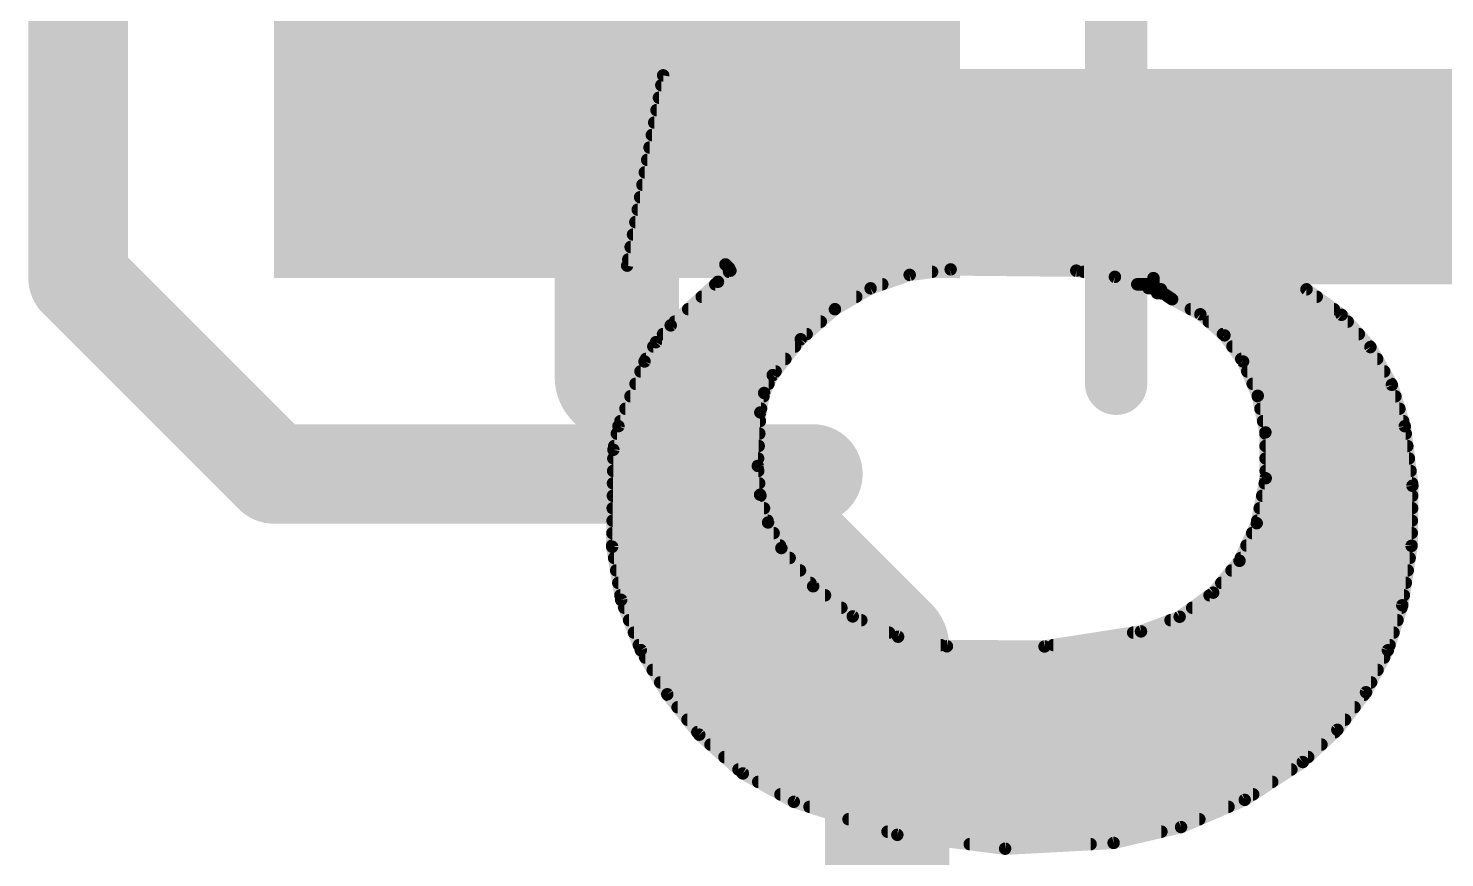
# Model space of a CAD drawing. Extents: x -4.1 to 20.4, y -14 to 28.1.
# Drawn here: x 7.558 to 10.45, y 19.607 to 21.3 of the extents above; entities that cross this region are included whole.
import ezdxf

# ---------------------------------------------------------------- set-up
doc = ezdxf.new("R2010")
doc.units = 0
for name, color, linetype in [('1', 12, 'CONTINUOUS'), ('21', 41, 'CONTINUOUS'), ('22', 40, 'CONTINUOUS')]:
    doc.layers.add(name, color=color, linetype=linetype)

# ---------------------------------------------------------------- blocks, each defined once
blk = doc.blocks.new('RECT')
blk.add_solid([(-0.5, -0.5), (0.5, -0.5), (-0.5, 0.5), (0.5, 0.5)])

msp = doc.modelspace()

# ---------------------------------------------------------------- linework, layer by layer
at = {"layer": '1', "const_width": 0.254}
for points in [[(8.76, 21.59), (8.76, 20.5872)], [(8.76, 20.5872), (9.3116, 20.0355)], [(9.3116, 20.0355), (9.3116, 19.0516)]]:
    msp.add_lwpolyline(points, dxfattribs=at)
at = {"layer": '1', "const_width": 0.127}
for points in [[(8.8049, 20.6321, 1), (8.7151, 20.5423)], [(8.6965, 20.5872, 1), (8.8235, 20.5872)], [(9.3751, 20.0355, 1), (9.2481, 20.0355)], [(9.2667, 19.9906, 1), (9.3565, 20.0804)]]:
    msp.add_lwpolyline(points, format="xyb", dxfattribs=at)
at = {"layer": '21'}
for points, const_width in [([(9.779, 20.574), (9.779, 22.606)], 0.127), ([(7.66, 22.39), (7.66, 20.79)], 0.2032), ([(7.66, 20.79), (8.06, 20.39)], 0.2032), ([(8.06, 20.39), (9.16, 20.39)], 0.2032)]:
    msp.add_lwpolyline(points, dxfattribs=dict(at, const_width=const_width))
for points, const_width in [([(7.6959, 20.8259, 1), (7.6241, 20.7541)], 0.1016), ([(7.6092, 20.79, 1), (7.7108, 20.79)], 0.1016), ([(9.7472, 20.574, 1), (9.8108, 20.574)], 0.0635), ([(8.06, 20.4408, 1), (8.06, 20.3392)], 0.1016), ([(8.0241, 20.3541, 1), (8.0959, 20.4259)], 0.1016), ([(9.16, 20.3392, 1), (9.16, 20.4408)], 0.1016)]:
    msp.add_lwpolyline(points, format="xyb", dxfattribs=dict(at, const_width=const_width))
at = {"layer": '22', "const_width": 0.0254}
for points in [[(8.8544, 21.2039), (8.7808, 20.8153)], [(8.8506, 21.1836), (10.9301, 21.1836)], [(10.9118, 21.2039), (8.8544, 21.2039)], [(8.8457, 21.1582), (10.953, 21.1582)], [(8.8409, 21.1328), (10.9759, 21.1328)], [(8.8361, 21.1074), (10.9988, 21.1074)], [(8.8313, 21.082), (11.0217, 21.082)], [(8.8265, 21.0566), (11.0447, 21.0566)], [(8.8217, 21.0312), (11.0676, 21.0312)], [(8.8121, 20.9804), (11.1134, 20.9804)], [(8.8169, 21.0058), (11.0905, 21.0058)], [(8.8073, 20.955), (11.1363, 20.955)], [(8.8025, 20.9296), (11.1592, 20.9296)], [(8.7976, 20.9042), (11.1821, 20.9042)], [(8.7928, 20.8788), (11.205, 20.8788)], [(8.788, 20.8534), (11.2279, 20.8534)], [(8.7808, 20.8153), (8.9814, 20.8178)], [(8.7832, 20.828), (11.2508, 20.828)], [(8.9916, 20.8051), (8.9662, 20.7823)], [(8.9814, 20.8178), (8.9891, 20.8102)], [(8.9891, 20.8102), (8.9916, 20.8051)], [(9.3576, 20.7964), (9.4412, 20.8077)], [(9.4412, 20.8077), (9.6977, 20.8051)], [(9.6977, 20.8051), (9.7765, 20.7924)], [(8.9662, 20.7823), (8.8697, 20.6934)], [(8.9607, 20.7772), (9.3017, 20.7772)], [(8.9888, 20.8026), (9.4034, 20.8026)], [(9.2778, 20.769), (9.3576, 20.7964)], [(9.7132, 20.8026), (11.2737, 20.8026)], [(9.7765, 20.7924), (9.845, 20.7696)], [(9.8222, 20.7772), (9.8552, 20.7772)], [(9.8546, 20.7735), (9.8552, 20.7772)], [(9.8552, 20.7772), (9.8552, 20.7899)], [(9.8552, 20.7899), (11.2852, 20.7899)], [(8.9331, 20.7518), (9.2485, 20.7518)], [(9.205, 20.7264), (9.2778, 20.769)], [(9.845, 20.7696), (9.8487, 20.7691)], [(9.8487, 20.7691), (9.8522, 20.7705)], [(9.8522, 20.7705), (9.8546, 20.7735)], [(9.8704, 20.767), (9.8628, 20.7594)], [(9.8628, 20.7594), (9.8679, 20.7594)], [(9.8679, 20.7594), (9.8776, 20.7574)], [(10.1676, 20.767), (9.8704, 20.767)], [(9.8776, 20.7574), (9.8857, 20.7518)], [(9.8857, 20.7518), (9.8933, 20.7467)], [(9.8857, 20.7518), (10.1885, 20.7518)], [(10.2392, 20.715), (10.1676, 20.767)], [(8.9055, 20.7264), (9.205, 20.7264)], [(9.1352, 20.665), (9.205, 20.7264)], [(9.8933, 20.7467), (9.951, 20.716)], [(9.9315, 20.7264), (10.2235, 20.7264)], [(8.8697, 20.6934), (8.8396, 20.659)], [(8.878, 20.701), (9.1761, 20.701)], [(9.951, 20.716), (10.0002, 20.6729)], [(9.9682, 20.701), (10.2517, 20.701)], [(10.2982, 20.649), (10.2392, 20.715)], [(8.8541, 20.6756), (9.1472, 20.6756)], [(9.078, 20.5918), (9.1352, 20.665)], [(9.9971, 20.6756), (10.2744, 20.6756)], [(10.0002, 20.6729), (10.0381, 20.6197)], [(8.8396, 20.659), (8.8163, 20.6197)], [(8.8343, 20.6502), (9.1236, 20.6502)], [(10.0164, 20.6502), (10.2971, 20.6502)], [(10.3419, 20.5721), (10.2982, 20.649)], [(8.8163, 20.6197), (8.763, 20.4876)], [(8.8193, 20.6248), (9.1038, 20.6248)], [(10.0345, 20.6248), (10.3119, 20.6248)], [(10.0381, 20.6197), (10.0681, 20.5496)], [(8.7979, 20.574), (9.0695, 20.574)], [(8.8081, 20.5994), (9.0839, 20.5994)], [(9.0605, 20.5553), (9.078, 20.5918)], [(10.0468, 20.5994), (10.3263, 20.5994)], [(10.0577, 20.574), (10.3408, 20.574)], [(8.7876, 20.5486), (9.0592, 20.5486)], [(9.0526, 20.5156), (9.0605, 20.5553)], [(10.0681, 20.5496), (10.0838, 20.4749)], [(10.0683, 20.5486), (10.3492, 20.5486)], [(10.3683, 20.4876), (10.3419, 20.5721)], [(8.7774, 20.5232), (9.0541, 20.5232)], [(9.0475, 20.4064), (9.0526, 20.5156)], [(10.0737, 20.5232), (10.3572, 20.5232)], [(8.763, 20.4876), (8.7528, 20.4394)], [(8.7671, 20.4978), (9.0518, 20.4978)], [(10.079, 20.4978), (10.3651, 20.4978)], [(10.3838, 20.3659), (10.3683, 20.4876)], [(8.7598, 20.4724), (9.0506, 20.4724)], [(10.0838, 20.4749), (10.0844, 20.3813)], [(10.0838, 20.4724), (10.3702, 20.4724)], [(8.7528, 20.4394), (8.7503, 20.2413)], [(8.7544, 20.447), (9.0494, 20.447)], [(10.084, 20.447), (10.3735, 20.447)], [(8.7526, 20.4216), (9.0482, 20.4216)], [(9.0522, 20.3477), (9.0475, 20.4064)], [(10.0841, 20.4216), (10.3767, 20.4216)], [(8.7523, 20.3962), (9.0483, 20.3962)], [(10.0844, 20.3813), (10.066, 20.2895)], [(10.0843, 20.3962), (10.38, 20.3962)], [(8.7516, 20.3454), (9.0529, 20.3454)], [(8.7519, 20.3708), (9.0504, 20.3708)], [(9.0685, 20.291), (9.0522, 20.3477)], [(10.0772, 20.3454), (10.3835, 20.3454)], [(10.0823, 20.3708), (10.3832, 20.3708)], [(10.3821, 20.2432), (10.3838, 20.3659)], [(8.7513, 20.32), (9.0602, 20.32)], [(10.0721, 20.32), (10.3832, 20.32)], [(8.751, 20.2946), (9.0675, 20.2946)], [(9.0957, 20.2387), (9.0685, 20.291)], [(10.066, 20.2895), (10.0309, 20.2128)], [(10.067, 20.2946), (10.3828, 20.2946)], [(8.7507, 20.2692), (9.0799, 20.2692)], [(10.0567, 20.2692), (10.3825, 20.2692)], [(8.7503, 20.2438), (9.093, 20.2438)], [(8.7503, 20.2413), (8.7687, 20.1328)], [(9.1606, 20.1606), (9.0957, 20.2387)], [(10.0451, 20.2438), (10.3821, 20.2438)], [(10.3632, 20.1219), (10.3821, 20.2432)], [(8.7542, 20.2184), (9.1126, 20.2184)], [(10.0309, 20.2128), (9.9772, 20.1476)], [(10.0335, 20.2184), (10.3782, 20.2184)], [(8.7585, 20.193), (9.1337, 20.193)], [(10.0146, 20.193), (10.3743, 20.193)], [(8.7628, 20.1676), (9.1547, 20.1676)], [(8.7671, 20.1422), (9.1848, 20.1422)], [(9.2414, 20.0992), (9.1606, 20.1606)], [(9.9772, 20.1476), (9.9087, 20.0984)], [(9.9697, 20.1422), (10.3664, 20.1422)], [(9.9937, 20.1676), (10.3703, 20.1676)], [(8.7687, 20.1328), (8.8087, 20.0304)], [(8.7749, 20.1168), (9.2182, 20.1168)], [(9.9343, 20.1168), (10.3616, 20.1168)], [(10.3337, 20.03), (10.3632, 20.1219)], [(8.7849, 20.0914), (9.2588, 20.0914)], [(9.334, 20.0576), (9.2414, 20.0992)], [(9.9087, 20.0984), (9.8298, 20.0685)], [(9.8901, 20.0914), (10.3534, 20.0914)], [(8.7948, 20.066), (9.3154, 20.066)], [(9.4336, 20.0381), (9.334, 20.0576)], [(9.8298, 20.0685), (9.6329, 20.0378)], [(9.8138, 20.066), (10.3453, 20.066)], [(8.8047, 20.0406), (9.4209, 20.0406)], [(8.8087, 20.0304), (8.8628, 19.9402)], [(9.6329, 20.0378), (9.4336, 20.0381)], [(9.651, 20.0406), (10.3372, 20.0406)], [(10.2891, 19.9444), (10.3337, 20.03)], [(8.8178, 20.0152), (10.326, 20.0152)], [(8.833, 19.9898), (10.3128, 19.9898)], [(8.8483, 19.9644), (10.2996, 19.9644)], [(8.8628, 19.9402), (8.9281, 19.8577)], [(8.8637, 19.939), (10.285, 19.939)], [(10.2307, 19.8676), (10.2891, 19.9444)], [(8.8838, 19.9136), (10.2657, 19.9136)], [(8.9039, 19.8882), (10.2464, 19.8882)], [(8.9241, 19.8628), (10.2255, 19.8628)], [(8.9281, 19.8577), (9.0171, 19.7786)], [(10.16, 19.8018), (10.2307, 19.8676)], [(8.9509, 19.8374), (10.1982, 19.8374)], [(8.9795, 19.812), (10.171, 19.812)], [(10.0416, 19.7246), (10.16, 19.8018)], [(9.0081, 19.7866), (10.1367, 19.7866)], [(9.0171, 19.7786), (9.1211, 19.7206)], [(9.0483, 19.7612), (10.0977, 19.7612)], [(9.0938, 19.7358), (10.0587, 19.7358)], [(9.1211, 19.7206), (9.3324, 19.6532)], [(9.1531, 19.7104), (10.0084, 19.7104)], [(9.9116, 19.669), (10.0416, 19.7246)], [(9.2327, 19.685), (9.949, 19.685)], [(9.3123, 19.6596), (9.8715, 19.6596)], [(9.3324, 19.6532), (9.5524, 19.6249)], [(9.7739, 19.6367), (9.9116, 19.669)], [(9.4802, 19.6342), (9.7269, 19.6342)], [(9.5524, 19.6249), (9.7739, 19.6367)]]:
    msp.add_lwpolyline(points, dxfattribs=at)
at = {"layer": '22', "const_width": 0.0127}
for points in [[(8.8506, 21.19, 1), (8.8506, 21.1773)], [(8.8544, 21.2103, 1), (8.8544, 21.1975)], [(8.8606, 21.2027, 1), (8.8482, 21.2051)], [(8.8457, 21.1646, 1), (8.8457, 21.1518)], [(8.8409, 21.1392, 1), (8.8409, 21.1264)], [(8.8361, 21.1138, 1), (8.8361, 21.1011)], [(8.8313, 21.0884, 1), (8.8313, 21.0756)], [(8.8265, 21.063, 1), (8.8265, 21.0502)], [(8.8217, 21.0376, 1), (8.8217, 21.0249)], [(8.8121, 20.9868, 1), (8.8121, 20.974)], [(8.8169, 21.0122, 1), (8.8169, 20.9994)], [(8.8073, 20.9614, 1), (8.8073, 20.9487)], [(8.8025, 20.936, 1), (8.8025, 20.9232)], [(8.7976, 20.9106, 1), (8.7976, 20.8978)], [(8.7928, 20.8852, 1), (8.7928, 20.8725)], [(8.788, 20.8598, 1), (8.788, 20.847)], [(8.7807, 20.8216, 1), (8.7809, 20.809)], [(8.7746, 20.8165, 1), (8.787, 20.8141)], [(8.7832, 20.8344, 1), (8.7832, 20.8216)], [(8.9859, 20.8223, 1), (8.9769, 20.8133)], [(8.9815, 20.8115, 1), (8.9813, 20.8241)], [(8.9948, 20.813, 1), (8.9834, 20.8074)], [(8.9846, 20.8057, 1), (8.9936, 20.8147)], [(8.9958, 20.8004, 1), (8.9874, 20.8098)], [(9.4413, 20.814, 1), (9.4411, 20.8014)], [(9.442, 20.8014, 1), (9.4404, 20.814)], [(9.6987, 20.8114, 1), (9.6967, 20.7988)], [(9.6976, 20.7988, 1), (9.6978, 20.8114)], [(8.9607, 20.7836, 1), (8.9607, 20.7708)], [(8.962, 20.787, 1), (8.9704, 20.7776)], [(8.9705, 20.7776, 1), (8.9619, 20.787)], [(8.9888, 20.809, 1), (8.9888, 20.7963)], [(8.9859, 20.8023, 1), (8.9973, 20.8079)], [(9.3017, 20.7708, 1), (9.3017, 20.7836)], [(9.3567, 20.8027, 1), (9.3584, 20.7901)], [(9.3597, 20.7904, 1), (9.3555, 20.8024)], [(9.4034, 20.7963, 1), (9.4034, 20.809)], [(9.7132, 20.809, 1), (9.7132, 20.7963)], [(9.7785, 20.7984, 1), (9.7745, 20.7864)], [(9.7755, 20.7861, 1), (9.7775, 20.7987)], [(9.8222, 20.7836, 1), (9.8222, 20.7708)], [(9.8552, 20.7963, 1), (9.8552, 20.7835)], [(9.8615, 20.7899, 1), (9.8489, 20.7899)], [(9.8615, 20.7762, 1), (9.8489, 20.7782)], [(9.8552, 20.7708, 1), (9.8552, 20.7836)], [(8.9331, 20.7582, 1), (8.9331, 20.7454)], [(9.2485, 20.7454, 1), (9.2485, 20.7582)], [(9.2758, 20.775, 1), (9.2799, 20.763)], [(9.281, 20.7635, 1), (9.2746, 20.7745)], [(9.8458, 20.7759, 1), (9.8442, 20.7633)], [(9.8464, 20.775, 1), (9.8511, 20.7632)], [(9.843, 20.7636, 1), (9.847, 20.7756)], [(9.8473, 20.7745, 1), (9.8572, 20.7666)], [(9.8479, 20.7628, 1), (9.8496, 20.7754)], [(9.8483, 20.7745, 1), (9.8609, 20.7725)], [(9.8489, 20.7772, 1), (9.8615, 20.7772)], [(9.8596, 20.7695, 1), (9.8496, 20.7774)], [(9.8546, 20.7646, 1), (9.8499, 20.7764)], [(9.8628, 20.7658, 1), (9.8628, 20.753)], [(9.8583, 20.7639, 1), (9.8673, 20.7549)], [(9.8692, 20.7656, 1), (9.8666, 20.7532)], [(9.8704, 20.7734, 1), (9.8704, 20.7606)], [(9.8749, 20.7625, 1), (9.8659, 20.7715)], [(9.8679, 20.753, 1), (9.8679, 20.7658)], [(9.8812, 20.7626, 1), (9.874, 20.7522)], [(9.8763, 20.7512, 1), (9.8788, 20.7636)], [(9.8892, 20.7571, 1), (9.8822, 20.7465)], [(9.8857, 20.7582, 1), (9.8857, 20.7454)], [(9.8821, 20.7466, 1), (9.8893, 20.757)], [(10.1713, 20.7721, 1), (10.1639, 20.7619)], [(10.1676, 20.7606, 1), (10.1676, 20.7734)], [(10.1885, 20.7454, 1), (10.1885, 20.7582)], [(8.9055, 20.7328, 1), (8.9055, 20.7201)], [(9.2018, 20.7319, 1), (9.2082, 20.7209)], [(9.2092, 20.7216, 1), (9.2008, 20.7312)], [(9.205, 20.7201, 1), (9.205, 20.7328)], [(9.8963, 20.7523, 1), (9.8903, 20.7411)], [(9.8898, 20.7414, 1), (9.8968, 20.752)], [(9.9315, 20.7328, 1), (9.9315, 20.7201)], [(10.2235, 20.7201, 1), (10.2235, 20.7328)], [(8.8654, 20.6981, 1), (8.874, 20.6887)], [(8.8745, 20.6892, 1), (8.8649, 20.6976)], [(8.878, 20.7074, 1), (8.878, 20.6946)], [(9.1761, 20.6946, 1), (9.1761, 20.7074)], [(9.9552, 20.7208, 1), (9.9468, 20.7113)], [(9.948, 20.7104, 1), (9.954, 20.7216)], [(9.9682, 20.7074, 1), (9.9682, 20.6946)], [(10.2439, 20.7192, 1), (10.2345, 20.7107)], [(10.2355, 20.7098, 1), (10.2429, 20.7201)], [(10.2517, 20.6946, 1), (10.2517, 20.7074)], [(8.8541, 20.682, 1), (8.8541, 20.6692)], [(9.131, 20.6698, 1), (9.1394, 20.6603)], [(9.1402, 20.6611, 1), (9.1302, 20.669)], [(9.1472, 20.6692, 1), (9.1472, 20.682)], [(9.9971, 20.682, 1), (9.9971, 20.6692)], [(10.0053, 20.6766, 1), (9.995, 20.6692)], [(9.996, 20.6682, 1), (10.0043, 20.6777)], [(10.2744, 20.6692, 1), (10.2744, 20.682)], [(8.8343, 20.6566, 1), (8.8343, 20.6439)], [(8.8348, 20.6632, 1), (8.8443, 20.6549)], [(8.845, 20.6558, 1), (8.8341, 20.6623)], [(9.1236, 20.6439, 1), (9.1236, 20.6566)], [(10.0164, 20.6566, 1), (10.0164, 20.6439)], [(10.3037, 20.6521, 1), (10.2926, 20.6459)], [(10.2934, 20.6448, 1), (10.3029, 20.6532)], [(10.2971, 20.6439, 1), (10.2971, 20.6566)], [(8.8108, 20.6229, 1), (8.8218, 20.6165)], [(8.8222, 20.6173, 1), (8.8104, 20.6221)], [(8.8193, 20.6312, 1), (8.8193, 20.6184)], [(9.1038, 20.6184, 1), (9.1038, 20.6312)], [(10.0345, 20.6312, 1), (10.0345, 20.6184)], [(10.0439, 20.6222, 1), (10.0323, 20.6172)], [(10.0329, 20.616, 1), (10.0433, 20.6234)], [(10.3119, 20.6184, 1), (10.3119, 20.6312)], [(8.7979, 20.5804, 1), (8.7979, 20.5677)], [(8.8081, 20.6058, 1), (8.8081, 20.593)], [(9.0695, 20.5677, 1), (9.0695, 20.5804)], [(9.073, 20.5957, 1), (9.083, 20.5879)], [(9.0837, 20.5891, 1), (9.0723, 20.5945)], [(9.0839, 20.593, 1), (9.0839, 20.6058)], [(10.0468, 20.6058, 1), (10.0468, 20.593)], [(10.0577, 20.5804, 1), (10.0577, 20.5677)], [(10.3263, 20.593, 1), (10.3263, 20.6058)], [(10.3408, 20.5677, 1), (10.3408, 20.5804)], [(8.7876, 20.555, 1), (8.7876, 20.5422)], [(9.0548, 20.558, 1), (9.0663, 20.5525)], [(9.0668, 20.554, 1), (9.0543, 20.5565)], [(9.0592, 20.5422, 1), (9.0592, 20.555)], [(10.0743, 20.5509, 1), (10.0619, 20.5483)], [(10.0683, 20.555, 1), (10.0683, 20.5422)], [(10.0623, 20.5471, 1), (10.074, 20.5521)], [(10.3479, 20.5739, 1), (10.3358, 20.5702)], [(10.3363, 20.5689, 1), (10.3474, 20.5752)], [(10.3492, 20.5422, 1), (10.3492, 20.555)], [(8.7774, 20.5296, 1), (8.7774, 20.5168)], [(9.0589, 20.5153, 1), (9.0463, 20.5159)], [(9.0541, 20.5168, 1), (9.0541, 20.5296)], [(10.0737, 20.5296, 1), (10.0737, 20.5168)], [(10.3572, 20.5168, 1), (10.3572, 20.5296)], [(8.7692, 20.4863, 1), (8.7568, 20.4889)], [(8.7671, 20.5042, 1), (8.7671, 20.4915)], [(9.0464, 20.5168, 1), (9.0588, 20.5144)], [(9.0518, 20.4915, 1), (9.0518, 20.5042)], [(10.079, 20.5042, 1), (10.079, 20.4915)], [(10.3746, 20.4884, 1), (10.362, 20.4868)], [(10.3651, 20.4915, 1), (10.3651, 20.5042)], [(8.7598, 20.4788, 1), (8.7598, 20.466)], [(8.7571, 20.49, 1), (8.7689, 20.4852)], [(9.0506, 20.466, 1), (9.0506, 20.4788)], [(10.0838, 20.4788, 1), (10.0838, 20.466)], [(10.0901, 20.4749, 1), (10.0775, 20.4749)], [(10.0776, 20.4736, 1), (10.09, 20.4762)], [(10.3622, 20.4857, 1), (10.3744, 20.4895)], [(10.3702, 20.466, 1), (10.3702, 20.4788)], [(8.7466, 20.4407, 1), (8.759, 20.4381)], [(8.7591, 20.4393, 1), (8.7465, 20.4395)], [(8.7544, 20.4534, 1), (8.7544, 20.4407)], [(9.0494, 20.4407, 1), (9.0494, 20.4534)], [(10.084, 20.4534, 1), (10.084, 20.4407)], [(10.3735, 20.4407, 1), (10.3735, 20.4534)], [(8.7526, 20.428, 1), (8.7526, 20.4153)], [(9.0538, 20.4069, 1), (9.0412, 20.4059)], [(9.0412, 20.4067, 1), (9.0538, 20.4061)], [(9.0482, 20.4153, 1), (9.0482, 20.428)], [(10.0841, 20.428, 1), (10.0841, 20.4153)], [(10.3767, 20.4153, 1), (10.3767, 20.428)], [(8.7523, 20.4026, 1), (8.7523, 20.3898)], [(9.0483, 20.3898, 1), (9.0483, 20.4026)], [(10.0843, 20.4026, 1), (10.0843, 20.3898)], [(10.078, 20.3812, 1), (10.0907, 20.3813)], [(10.0906, 20.38, 1), (10.0782, 20.3825)], [(10.38, 20.3898, 1), (10.38, 20.4026)], [(8.7516, 20.3518, 1), (8.7516, 20.3391)], [(8.7519, 20.3772, 1), (8.7519, 20.3645)], [(9.0583, 20.3494, 1), (9.0461, 20.3459)], [(9.0504, 20.3645, 1), (9.0504, 20.3772)], [(9.0529, 20.3391, 1), (9.0529, 20.3518)], [(10.0772, 20.3518, 1), (10.0772, 20.3391)], [(10.0823, 20.3772, 1), (10.0823, 20.3645)], [(10.3902, 20.3658, 1), (10.3775, 20.366)], [(10.3775, 20.3651, 1), (10.3901, 20.3667)], [(10.3832, 20.3645, 1), (10.3832, 20.3772)], [(10.3835, 20.3391, 1), (10.3835, 20.3518)], [(8.7513, 20.3264, 1), (8.7513, 20.3136)], [(9.0459, 20.3471, 1), (9.0586, 20.3482)], [(9.0602, 20.3136, 1), (9.0602, 20.3264)], [(10.0721, 20.3264, 1), (10.0721, 20.3136)], [(10.3832, 20.3136, 1), (10.3832, 20.3264)], [(8.751, 20.301, 1), (8.751, 20.2883)], [(9.0742, 20.2939, 1), (9.0629, 20.2881)], [(9.0624, 20.2892, 1), (9.0746, 20.2928)], [(9.0675, 20.2883, 1), (9.0675, 20.301)], [(10.0598, 20.2907, 1), (10.0722, 20.2883)], [(10.0718, 20.2869, 1), (10.0602, 20.2921)], [(10.067, 20.301, 1), (10.067, 20.2883)], [(10.3828, 20.2883, 1), (10.3828, 20.301)], [(8.7507, 20.2756, 1), (8.7507, 20.2629)], [(9.0799, 20.2629, 1), (9.0799, 20.2756)], [(10.0567, 20.2756, 1), (10.0567, 20.2629)], [(10.3825, 20.2629, 1), (10.3825, 20.2756)], [(8.7503, 20.2502, 1), (8.7503, 20.2374)], [(8.7566, 20.2424, 1), (8.744, 20.2402)], [(8.744, 20.2414, 1), (8.7566, 20.2412)], [(9.1006, 20.2428, 1), (9.0908, 20.2346)], [(9.0901, 20.2358, 1), (9.1013, 20.2416)], [(9.093, 20.2374, 1), (9.093, 20.2502)], [(10.0451, 20.2502, 1), (10.0451, 20.2374)], [(10.3758, 20.2432, 1), (10.3885, 20.2431)], [(10.3884, 20.2422, 1), (10.3758, 20.2441)], [(10.3821, 20.2374, 1), (10.3821, 20.2502)], [(8.7542, 20.2248, 1), (8.7542, 20.2121)], [(9.1126, 20.2121, 1), (9.1126, 20.2248)], [(10.0251, 20.2154, 1), (10.0367, 20.2101)], [(10.0358, 20.2087, 1), (10.026, 20.2168)], [(10.0335, 20.2248, 1), (10.0335, 20.2121)], [(10.3782, 20.2121, 1), (10.3782, 20.2248)], [(8.7585, 20.1994, 1), (8.7585, 20.1867)], [(9.1337, 20.1867, 1), (9.1337, 20.1994)], [(10.0146, 20.1994, 1), (10.0146, 20.1867)], [(10.3743, 20.1867, 1), (10.3743, 20.1994)], [(8.7628, 20.174, 1), (8.7628, 20.1612)], [(8.7671, 20.1486, 1), (8.7671, 20.1359)], [(9.1644, 20.1657, 1), (9.1567, 20.1556)], [(9.1547, 20.1612, 1), (9.1547, 20.174)], [(9.1557, 20.1566, 1), (9.1654, 20.1647)], [(9.1848, 20.1359, 1), (9.1848, 20.1486)], [(9.9697, 20.1486, 1), (9.9697, 20.1359)], [(9.9723, 20.1517, 1), (9.9821, 20.1436)], [(9.9809, 20.1425, 1), (9.9735, 20.1528)], [(9.9937, 20.174, 1), (9.9937, 20.1612)], [(10.3664, 20.1359, 1), (10.3664, 20.1486)], [(10.3703, 20.1612, 1), (10.3703, 20.174)], [(8.7746, 20.1352, 1), (8.7627, 20.1305)], [(8.7624, 20.1318, 1), (8.7749, 20.1339)], [(8.7749, 20.1232, 1), (8.7749, 20.1105)], [(9.2182, 20.1105, 1), (9.2182, 20.1232)], [(9.9343, 20.1232, 1), (9.9343, 20.1105)], [(10.3569, 20.1229, 1), (10.3695, 20.1209)], [(10.3692, 20.12, 1), (10.3572, 20.1238)], [(10.3616, 20.1105, 1), (10.3616, 20.1232)], [(8.7849, 20.0978, 1), (8.7849, 20.085)], [(9.244, 20.105, 1), (9.2388, 20.0934)], [(9.2375, 20.0941, 1), (9.2452, 20.1043)], [(9.2588, 20.085, 1), (9.2588, 20.0978)], [(9.8901, 20.0978, 1), (9.8901, 20.085)], [(9.905, 20.1036, 1), (9.9124, 20.0933)], [(9.9109, 20.0925, 1), (9.9064, 20.1044)], [(10.3534, 20.085, 1), (10.3534, 20.0978)], [(8.7948, 20.0724, 1), (8.7948, 20.0597)], [(9.3154, 20.0597, 1), (9.3154, 20.0724)], [(9.3352, 20.0639, 1), (9.3328, 20.0514)], [(9.3314, 20.0519, 1), (9.3366, 20.0634)], [(9.8138, 20.0724, 1), (9.8138, 20.0597)], [(9.8275, 20.0744, 1), (9.8321, 20.0626)], [(9.8308, 20.0622, 1), (9.8288, 20.0748)], [(10.3453, 20.0597, 1), (10.3453, 20.0724)], [(8.8047, 20.047, 1), (8.8047, 20.0343)], [(8.8141, 20.0337, 1), (8.8033, 20.0271)], [(8.8028, 20.0281, 1), (8.8146, 20.0327)], [(9.4209, 20.0343, 1), (9.4209, 20.047)], [(9.4336, 20.0444, 1), (9.4336, 20.0318)], [(9.4324, 20.0319, 1), (9.4348, 20.0443)], [(9.6319, 20.044, 1), (9.6339, 20.0315)], [(9.6329, 20.0314, 1), (9.6329, 20.0441)], [(9.651, 20.047, 1), (9.651, 20.0343)], [(10.3277, 20.0319, 1), (10.3398, 20.028)], [(10.3394, 20.027, 1), (10.3281, 20.0329)], [(10.3372, 20.0343, 1), (10.3372, 20.047)], [(8.8178, 20.0216, 1), (8.8178, 20.0088)], [(10.326, 20.0088, 1), (10.326, 20.0216)], [(8.833, 19.9962, 1), (8.833, 19.9835)], [(10.3128, 19.9835, 1), (10.3128, 19.9962)], [(8.8483, 19.9708, 1), (8.8483, 19.9581)], [(8.8678, 19.9441, 1), (8.8578, 19.9362)], [(8.8637, 19.9454, 1), (8.8637, 19.9326)], [(10.2835, 19.9473, 1), (10.2948, 19.9414)], [(10.2942, 19.9405, 1), (10.2841, 19.9482)], [(10.285, 19.9326, 1), (10.285, 19.9454)], [(10.2996, 19.9581, 1), (10.2996, 19.9708)], [(8.8573, 19.9369, 1), (8.8682, 19.9434)], [(8.8838, 19.92, 1), (8.8838, 19.9073)], [(10.2657, 19.9073, 1), (10.2657, 19.92)], [(8.9039, 19.8946, 1), (8.9039, 19.8819)], [(10.2464, 19.8819, 1), (10.2464, 19.8946)], [(8.9241, 19.8692, 1), (8.9241, 19.8564)], [(8.9323, 19.8624, 1), (8.9239, 19.853)], [(8.9231, 19.8538, 1), (8.9331, 19.8616)], [(10.2256, 19.8714, 1), (10.2357, 19.8637)], [(10.2255, 19.8564, 1), (10.2255, 19.8692)], [(10.235, 19.8629, 1), (10.2263, 19.8722)], [(8.9509, 19.8438, 1), (8.9509, 19.8311)], [(10.1982, 19.8311, 1), (10.1982, 19.8438)], [(8.9795, 19.8184, 1), (8.9795, 19.8056)], [(10.1557, 19.8064, 1), (10.1643, 19.7972)], [(10.1635, 19.7965, 1), (10.1565, 19.8071)], [(10.171, 19.8056, 1), (10.171, 19.8184)], [(9.0081, 19.793, 1), (9.0081, 19.7802)], [(9.0202, 19.7841, 1), (9.014, 19.773)], [(9.0129, 19.7738, 1), (9.0213, 19.7833)], [(10.1367, 19.7802, 1), (10.1367, 19.793)], [(9.0483, 19.7676, 1), (9.0483, 19.7549)], [(9.0938, 19.7422, 1), (9.0938, 19.7294)], [(10.0587, 19.7294, 1), (10.0587, 19.7422)], [(10.0977, 19.7549, 1), (10.0977, 19.7676)], [(9.123, 19.7266, 1), (9.1192, 19.7146)], [(9.118, 19.7151, 1), (9.1242, 19.7261)], [(9.1531, 19.7168, 1), (9.1531, 19.704)], [(10.0084, 19.704, 1), (10.0084, 19.7168)], [(10.0381, 19.7299, 1), (10.045, 19.7193)], [(10.044, 19.7188, 1), (10.0391, 19.7304)], [(9.2327, 19.6914, 1), (9.2327, 19.6787)], [(9.949, 19.6787, 1), (9.949, 19.6914)], [(9.3123, 19.666, 1), (9.3123, 19.6532)], [(9.3332, 19.6595, 1), (9.3316, 19.6469)], [(9.3305, 19.6471, 1), (9.3343, 19.6592)], [(9.8715, 19.6532, 1), (9.8715, 19.666)], [(9.9091, 19.6748, 1), (9.914, 19.6632)], [(9.913, 19.6628, 1), (9.9101, 19.6752)], [(9.4802, 19.6406, 1), (9.4802, 19.6278)], [(9.5521, 19.6313, 1), (9.5527, 19.6186)], [(9.5516, 19.6186, 1), (9.5532, 19.6312)], [(9.7269, 19.6278, 1), (9.7269, 19.6406)], [(9.7724, 19.6429, 1), (9.7754, 19.6305)], [(9.7742, 19.6304, 1), (9.7736, 19.643)]]:
    msp.add_lwpolyline(points, format="xyb", dxfattribs=at)

# ---------------------------------------------------------------- block references
at = {"layer": '1', "xscale": 1.6, "yscale": 1.4, "rotation": 270}
msp.add_blockref('RECT', (8.76, 21.59), dxfattribs=at)

doc.saveas('drawing.dxf')
